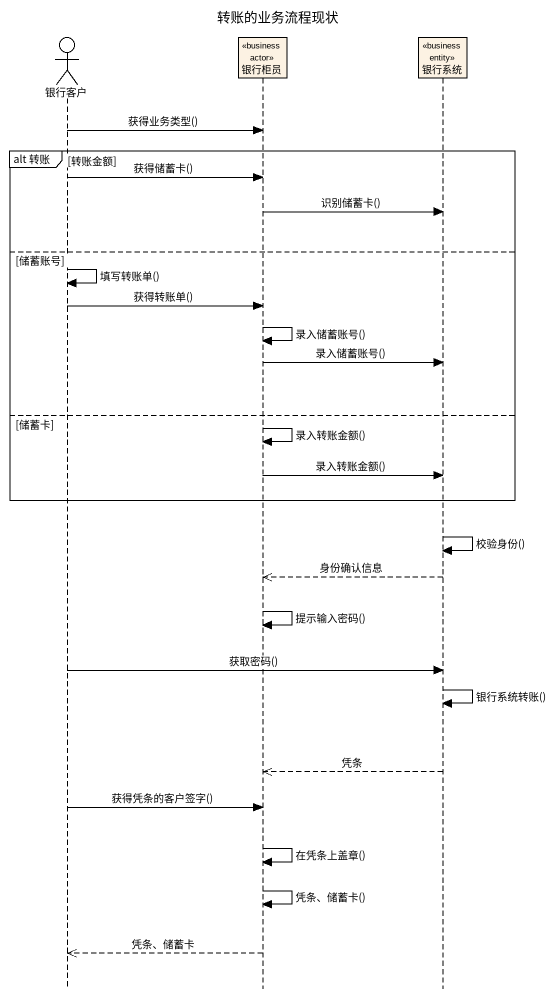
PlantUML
@startuml
title 转账的业务流程现状
hide footbox
actor 银行客户
participant 银行柜员 <<business actor>>
participant 银行系统 <<business entity>>

银行客户 -> 银行柜员 : 获得业务类型()
group alt 转账 [转账金额]
  银行客户 -> 银行柜员 : 获得储蓄卡()
  银行柜员 -> 银行系统 : 识别储蓄卡()
else 储蓄账号
  银行客户 -> 银行客户 : 填写转账单()
  银行客户 -> 银行柜员 : 获得转账单()
  银行柜员 -> 银行柜员 : 录入储蓄账号()
  银行柜员 -> 银行系统 : 录入储蓄账号()
else 储蓄卡
  银行柜员 -> 银行柜员 : 录入转账金额()
  银行柜员 -> 银行系统 : 录入转账金额()
end
银行系统 -> 银行系统 : 校验身份()
银行系统 -->> 银行柜员 : 身份确认信息
银行柜员 -> 银行柜员 : 提示输入密码()
银行客户 -> 银行系统 : 获取密码()
银行系统 -> 银行系统 : 银行系统转账()
银行系统 -->> 银行柜员 : 凭条
银行客户 -> 银行柜员 : 获得凭条的客户签字()
银行柜员 -> 银行柜员 : 在凭条上盖章()
银行柜员 -> 银行柜员 : 凭条、储蓄卡()
银行柜员 -->> 银行客户 : 凭条、储蓄卡
@enduml
